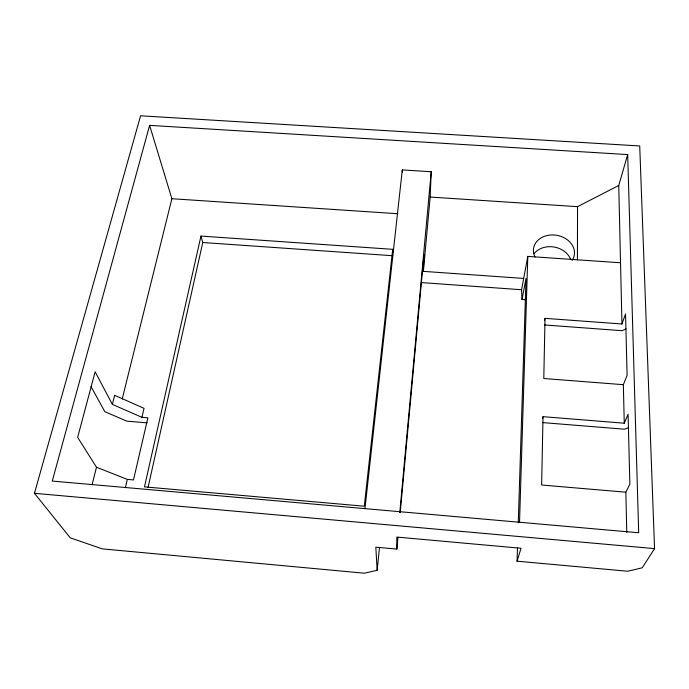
<?xml version="1.0" encoding="UTF-8"?>
<svg xmlns="http://www.w3.org/2000/svg" width="689" height="689" viewBox="0 0 689 689"><rect width="100%" height="100%" fill="white"/><g stroke="black" fill="none" stroke-linecap="round" stroke-linejoin="round"><path stroke-width="1.03" d="M577.425 259.874L577.537 206.657L618.748 185.496L627.679 154.577L149.608 125.364L52.269 481.068L638.694 532.761L627.679 154.577M402.29 172.069L402.298 169.916L431.228 171.742L430.169 197.063L423.373 271.363L523.683 278.434M543.018 416.673L541.632 485.013L625.845 492.196L629.858 484.16L628.092 414.27L624.251 423.201L543.018 416.673L542.493 418.611M545.016 318.344L543.793 378.511L623.356 384.686L627.102 375.307L625.552 313.934L621.952 323.985L545.016 318.344L544.577 320.213M519.523 522.451L527.8 256.386L620.539 262.776M379.424 547.841L377.159 570.311L364.352 573.205L102.273 548.866L70.226 537.816L34.45 493.315L140.573 115.795L639.719 145.965L654.55 548.616L642.243 567.796L627.739 571.25L517.051 561.182L517.482 547.566M518.266 522.899L526.026 278.382L522.012 299.508L525.225 299.741M423.373 271.363L423.985 254.482L400.223 512.659M399.784 512.564L431.228 171.742M377.159 570.311L375.824 547.169L396.873 549.081L397.958 537.299M392.713 249.323L364.283 506.208L144.475 486.873L200.964 236.077L392.713 249.323L392.747 252.527M364.989 508.404L402.298 169.916M522.012 299.508L521.573 289.733L527.8 256.386M148.057 487.467L202.764 242.519L200.964 236.077M125.389 487.691L127.336 479.398L96.494 467.237L77.65 437.369L95.134 371.784L112.367 404.391L141.925 417.319L147.885 417.818L133.485 479.932L127.336 479.398M141.925 417.319L144.035 408.344L114.658 395.314L112.367 404.391M122.186 399.095L171.88 198.716L149.608 125.364M92.059 484.78L96.494 467.237M517.051 561.182L521.005 548.255L396.812 537.076L396.873 549.081M626.077 328.92L622.167 330.694L544.56 324.967M628.29 427.8L624.449 429.204L542.501 422.581M430.169 197.063L577.537 206.657M171.88 198.716L397.829 213.728M202.764 242.519L392.773 255.731M421.47 282.593L521.573 289.733M147.188 422.848L126.845 421.16L104.823 411.669L91.017 386.572M34.45 493.315L654.55 548.616M618.748 185.496L621.952 323.985M623.356 384.686L624.251 423.201M625.845 492.196L626.775 532.425M535 256.997A20.644 16.605 9.5 0 1 554.774 235.027A20.644 16.605 9.5 0 1 572.214 260.356M534.104 253.664A20.3 16.433 9.7 0 1 553.749 246.963A20.3 16.433 9.7 0 1 570.613 259.314"/></g></svg>
